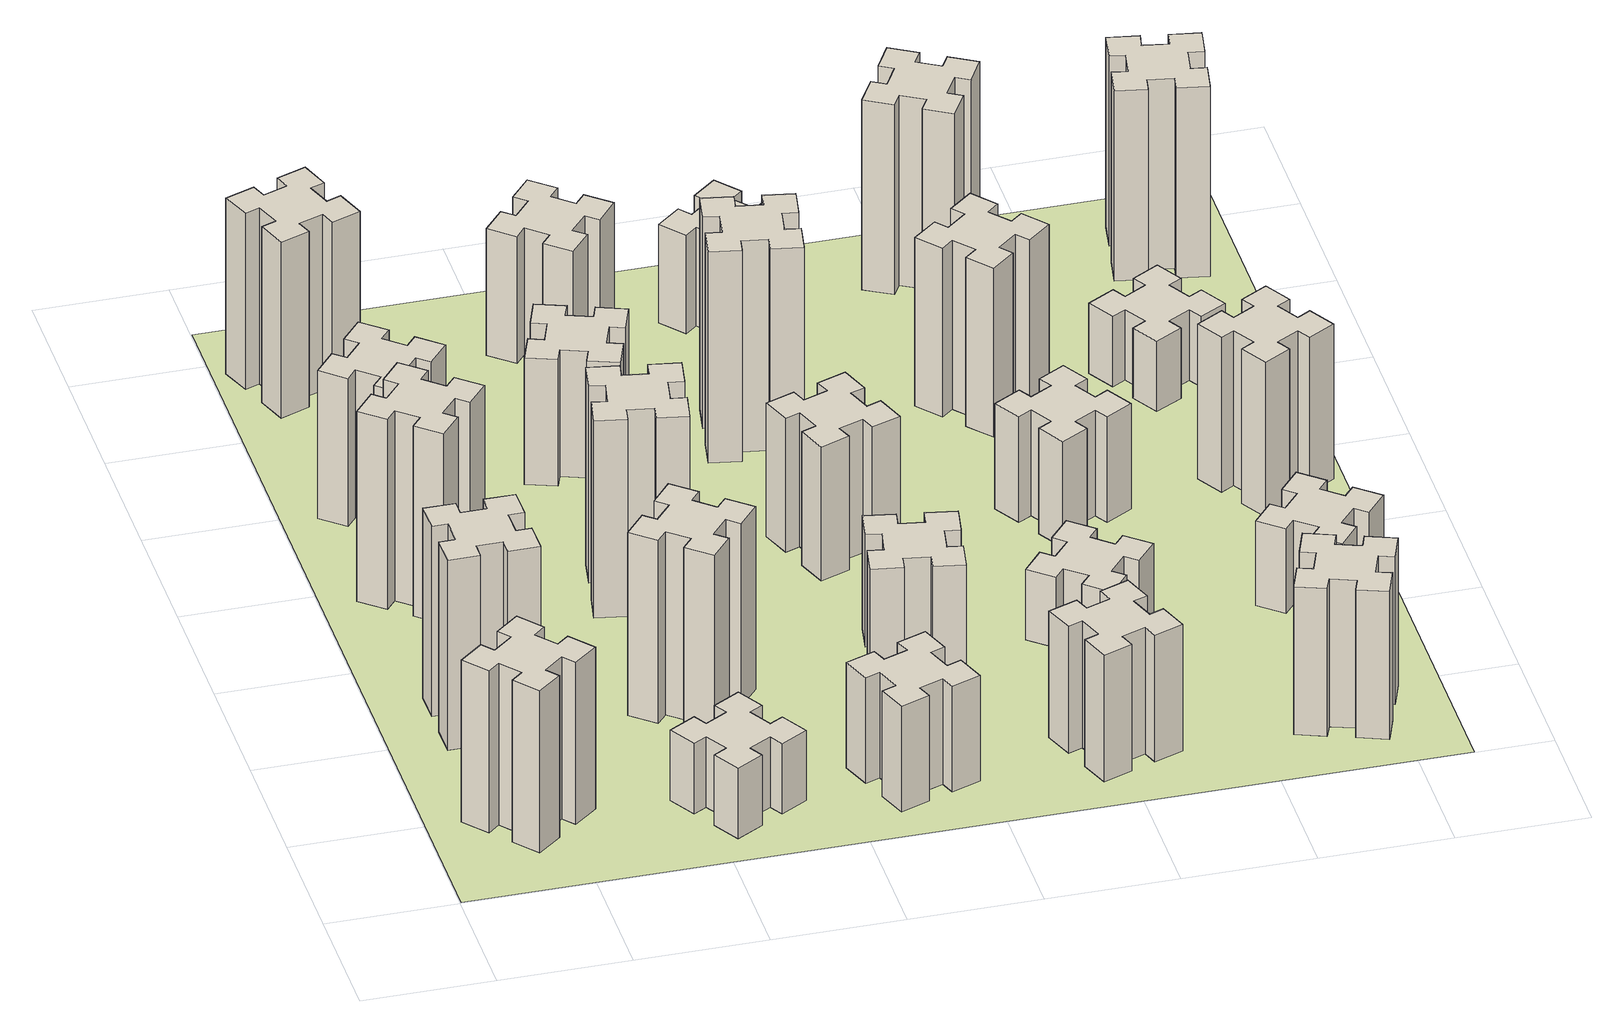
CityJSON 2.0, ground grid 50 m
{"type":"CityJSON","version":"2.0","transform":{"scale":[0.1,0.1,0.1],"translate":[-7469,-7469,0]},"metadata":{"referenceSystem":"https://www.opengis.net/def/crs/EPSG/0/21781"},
"CityObjects":{
"building1":{"type":"Building","attributes":{"class":"1000","function":"1000","usage":"1000","yearOfConstruction":2016,"roofType":"1000","measuredHeight":69,"storeysAboveGround":30,"storeysBelowGround":0},"geometry":[{"type":"Solid","lod":"1","boundaries":[[[[0,1,2,3,4,5,6,7,8,9,10,11,12,13,14,15,16,17,18,19]],[[17,16,20,21]],[[16,15,22,20]],[[15,14,23,22]],[[14,13,24,23]],[[13,12,25,24]],[[12,11,26,25]],[[11,10,27,26]],[[10,9,28,27]],[[9,8,29,28]],[[8,7,30,29]],[[7,6,31,30]],[[6,5,32,31]],[[5,4,33,32]],[[4,3,34,33]],[[3,2,35,34]],[[2,1,36,35]],[[1,0,37,36]],[[0,19,38,37]],[[19,18,39,38]],[[18,17,21,39]],[[24,25,26,27,28,29,30,31,32,33,34,35,36,37,38,39,21,20,22,23]]]]}]},
"building2":{"type":"Building","attributes":{"class":"1000","function":"1000","usage":"1000","yearOfConstruction":2016,"roofType":"1000","measuredHeight":81,"storeysAboveGround":30,"storeysBelowGround":0},"geometry":[{"type":"Solid","lod":"1","boundaries":[[[[40,41,42,43,44,45,46,47,48,49,50,51,52,53,54,55,56,57,58,59]],[[57,56,60,61]],[[56,55,62,60]],[[55,54,63,62]],[[54,53,64,63]],[[53,52,65,64]],[[52,51,66,65]],[[51,50,67,66]],[[50,49,68,67]],[[49,48,69,68]],[[48,47,70,69]],[[47,46,71,70]],[[46,45,72,71]],[[45,44,73,72]],[[44,43,74,73]],[[43,42,75,74]],[[42,41,76,75]],[[41,40,77,76]],[[40,59,78,77]],[[59,58,79,78]],[[58,57,61,79]],[[64,65,66,67,68,69,70,71,72,73,74,75,76,77,78,79,61,60,62,63]]]]}]},
"building3":{"type":"Building","attributes":{"class":"1000","function":"1000","usage":"1000","yearOfConstruction":2016,"roofType":"1000","measuredHeight":81,"storeysAboveGround":30,"storeysBelowGround":0},"geometry":[{"type":"Solid","lod":"1","boundaries":[[[[80,81,82,83,84,85,86,87,88,89,90,91,92,93,94,95,96,97,98,99]],[[97,96,100,101]],[[96,95,102,100]],[[95,94,103,102]],[[94,93,104,103]],[[93,92,105,104]],[[92,91,106,105]],[[91,90,107,106]],[[90,89,108,107]],[[89,88,109,108]],[[88,87,110,109]],[[87,86,111,110]],[[86,85,112,111]],[[85,84,113,112]],[[84,83,114,113]],[[83,82,115,114]],[[82,81,116,115]],[[81,80,117,116]],[[80,99,118,117]],[[99,98,119,118]],[[98,97,101,119]],[[104,105,106,107,108,109,110,111,112,113,114,115,116,117,118,119,101,100,102,103]]]]}]},
"building4":{"type":"Building","attributes":{"class":"1000","function":"1000","usage":"1000","yearOfConstruction":2016,"roofType":"1000","measuredHeight":63,"storeysAboveGround":30,"storeysBelowGround":0},"geometry":[{"type":"Solid","lod":"1","boundaries":[[[[120,121,122,123,124,125,126,127,128,129,130,131,132,133,134,135,136,137,138,139]],[[137,136,140,141]],[[136,135,142,140]],[[135,134,143,142]],[[134,133,144,143]],[[133,132,145,144]],[[132,131,146,145]],[[131,130,147,146]],[[130,129,148,147]],[[129,128,149,148]],[[128,127,150,149]],[[127,126,151,150]],[[126,125,152,151]],[[125,124,153,152]],[[124,123,154,153]],[[123,122,155,154]],[[122,121,156,155]],[[121,120,157,156]],[[120,139,158,157]],[[139,138,159,158]],[[138,137,141,159]],[[144,145,146,147,148,149,150,151,152,153,154,155,156,157,158,159,141,140,142,143]]]]}]},
"building5":{"type":"Building","attributes":{"class":"1000","function":"1000","usage":"1000","yearOfConstruction":2016,"roofType":"1000","measuredHeight":30,"storeysAboveGround":30,"storeysBelowGround":0},"geometry":[{"type":"Solid","lod":"1","boundaries":[[[[160,161,162,163,164,165,166,167,168,169,170,171,172,173,174,175,176,177,178,179]],[[177,176,180,181]],[[176,175,182,180]],[[175,174,183,182]],[[174,173,184,183]],[[173,172,185,184]],[[172,171,186,185]],[[171,170,187,186]],[[170,169,188,187]],[[169,168,189,188]],[[168,167,190,189]],[[167,166,191,190]],[[166,165,192,191]],[[165,164,193,192]],[[164,163,194,193]],[[163,162,195,194]],[[162,161,196,195]],[[161,160,197,196]],[[160,179,198,197]],[[179,178,199,198]],[[178,177,181,199]],[[184,185,186,187,188,189,190,191,192,193,194,195,196,197,198,199,181,180,182,183]]]]}]},
"building6":{"type":"Building","attributes":{"class":"1000","function":"1000","usage":"1000","yearOfConstruction":2016,"roofType":"1000","measuredHeight":75,"storeysAboveGround":30,"storeysBelowGround":0},"geometry":[{"type":"Solid","lod":"1","boundaries":[[[[200,201,202,203,204,205,206,207,208,209,210,211,212,213,214,215,216,217,218,219]],[[217,216,220,221]],[[216,215,222,220]],[[215,214,223,222]],[[214,213,224,223]],[[213,212,225,224]],[[212,211,226,225]],[[211,210,227,226]],[[210,209,228,227]],[[209,208,229,228]],[[208,207,230,229]],[[207,206,231,230]],[[206,205,232,231]],[[205,204,233,232]],[[204,203,234,233]],[[203,202,235,234]],[[202,201,236,235]],[[201,200,237,236]],[[200,219,238,237]],[[219,218,239,238]],[[218,217,221,239]],[[224,225,226,227,228,229,230,231,232,233,234,235,236,237,238,239,221,220,222,223]]]]}]},
"building7":{"type":"Building","attributes":{"class":"1000","function":"1000","usage":"1000","yearOfConstruction":2016,"roofType":"1000","measuredHeight":78,"storeysAboveGround":30,"storeysBelowGround":0},"geometry":[{"type":"Solid","lod":"1","boundaries":[[[[240,241,242,243,244,245,246,247,248,249,250,251,252,253,254,255,256,257,258,259]],[[257,256,260,261]],[[256,255,262,260]],[[255,254,263,262]],[[254,253,264,263]],[[253,252,265,264]],[[252,251,266,265]],[[251,250,267,266]],[[250,249,268,267]],[[249,248,269,268]],[[248,247,270,269]],[[247,246,271,270]],[[246,245,272,271]],[[245,244,273,272]],[[244,243,274,273]],[[243,242,275,274]],[[242,241,276,275]],[[241,240,277,276]],[[240,259,278,277]],[[259,258,279,278]],[[258,257,261,279]],[[264,265,266,267,268,269,270,271,272,273,274,275,276,277,278,279,261,260,262,263]]]]}]},
"building8":{"type":"Building","attributes":{"class":"1000","function":"1000","usage":"1000","yearOfConstruction":2016,"roofType":"1000","measuredHeight":84,"storeysAboveGround":30,"storeysBelowGround":0},"geometry":[{"type":"Solid","lod":"1","boundaries":[[[[280,281,282,283,284,285,286,287,288,289,290,291,292,293,294,295,296,297,298,299]],[[297,296,300,301]],[[296,295,302,300]],[[295,294,303,302]],[[294,293,304,303]],[[293,292,305,304]],[[292,291,306,305]],[[291,290,307,306]],[[290,289,308,307]],[[289,288,309,308]],[[288,287,310,309]],[[287,286,311,310]],[[286,285,312,311]],[[285,284,313,312]],[[284,283,314,313]],[[283,282,315,314]],[[282,281,316,315]],[[281,280,317,316]],[[280,299,318,317]],[[299,298,319,318]],[[298,297,301,319]],[[304,305,306,307,308,309,310,311,312,313,314,315,316,317,318,319,301,300,302,303]]]]}]},
"building9":{"type":"Building","attributes":{"class":"1000","function":"1000","usage":"1000","yearOfConstruction":2016,"roofType":"1000","measuredHeight":45,"storeysAboveGround":30,"storeysBelowGround":0},"geometry":[{"type":"Solid","lod":"1","boundaries":[[[[320,321,322,323,324,325,326,327,328,329,330,331,332,333,334,335,336,337,338,339]],[[337,336,340,341]],[[336,335,342,340]],[[335,334,343,342]],[[334,333,344,343]],[[333,332,345,344]],[[332,331,346,345]],[[331,330,347,346]],[[330,329,348,347]],[[329,328,349,348]],[[328,327,350,349]],[[327,326,351,350]],[[326,325,352,351]],[[325,324,353,352]],[[324,323,354,353]],[[323,322,355,354]],[[322,321,356,355]],[[321,320,357,356]],[[320,339,358,357]],[[339,338,359,358]],[[338,337,341,359]],[[344,345,346,347,348,349,350,351,352,353,354,355,356,357,358,359,341,340,342,343]]]]}]},
"building10":{"type":"Building","attributes":{"class":"1000","function":"1000","usage":"1000","yearOfConstruction":2016,"roofType":"1000","measuredHeight":54,"storeysAboveGround":30,"storeysBelowGround":0},"geometry":[{"type":"Solid","lod":"1","boundaries":[[[[360,361,362,363,364,365,366,367,368,369,370,371,372,373,374,375,376,377,378,379]],[[377,376,380,381]],[[376,375,382,380]],[[375,374,383,382]],[[374,373,384,383]],[[373,372,385,384]],[[372,371,386,385]],[[371,370,387,386]],[[370,369,388,387]],[[369,368,389,388]],[[368,367,390,389]],[[367,366,391,390]],[[366,365,392,391]],[[365,364,393,392]],[[364,363,394,393]],[[363,362,395,394]],[[362,361,396,395]],[[361,360,397,396]],[[360,379,398,397]],[[379,378,399,398]],[[378,377,381,399]],[[384,385,386,387,388,389,390,391,392,393,394,395,396,397,398,399,381,380,382,383]]]]}]},
"building11":{"type":"Building","attributes":{"class":"1000","function":"1000","usage":"1000","yearOfConstruction":2016,"roofType":"1000","measuredHeight":54,"storeysAboveGround":30,"storeysBelowGround":0},"geometry":[{"type":"Solid","lod":"1","boundaries":[[[[400,401,402,403,404,405,406,407,408,409,410,411,412,413,414,415,416,417,418,419]],[[417,416,420,421]],[[416,415,422,420]],[[415,414,423,422]],[[414,413,424,423]],[[413,412,425,424]],[[412,411,426,425]],[[411,410,427,426]],[[410,409,428,427]],[[409,408,429,428]],[[408,407,430,429]],[[407,406,431,430]],[[406,405,432,431]],[[405,404,433,432]],[[404,403,434,433]],[[403,402,435,434]],[[402,401,436,435]],[[401,400,437,436]],[[400,419,438,437]],[[419,418,439,438]],[[418,417,421,439]],[[424,425,426,427,428,429,430,431,432,433,434,435,436,437,438,439,421,420,422,423]]]]}]},
"building12":{"type":"Building","attributes":{"class":"1000","function":"1000","usage":"1000","yearOfConstruction":2016,"roofType":"1000","measuredHeight":48,"storeysAboveGround":30,"storeysBelowGround":0},"geometry":[{"type":"Solid","lod":"1","boundaries":[[[[440,441,442,443,444,445,446,447,448,449,450,451,452,453,454,455,456,457,458,459]],[[457,456,460,461]],[[456,455,462,460]],[[455,454,463,462]],[[454,453,464,463]],[[453,452,465,464]],[[452,451,466,465]],[[451,450,467,466]],[[450,449,468,467]],[[449,448,469,468]],[[448,447,470,469]],[[447,446,471,470]],[[446,445,472,471]],[[445,444,473,472]],[[444,443,474,473]],[[443,442,475,474]],[[442,441,476,475]],[[441,440,477,476]],[[440,459,478,477]],[[459,458,479,478]],[[458,457,461,479]],[[464,465,466,467,468,469,470,471,472,473,474,475,476,477,478,479,461,460,462,463]]]]}]},
"building13":{"type":"Building","attributes":{"class":"1000","function":"1000","usage":"1000","yearOfConstruction":2016,"roofType":"1000","measuredHeight":57,"storeysAboveGround":30,"storeysBelowGround":0},"geometry":[{"type":"Solid","lod":"1","boundaries":[[[[480,481,482,483,484,485,486,487,488,489,490,491,492,493,494,495,496,497,498,499]],[[497,496,500,501]],[[496,495,502,500]],[[495,494,503,502]],[[494,493,504,503]],[[493,492,505,504]],[[492,491,506,505]],[[491,490,507,506]],[[490,489,508,507]],[[489,488,509,508]],[[488,487,510,509]],[[487,486,511,510]],[[486,485,512,511]],[[485,484,513,512]],[[484,483,514,513]],[[483,482,515,514]],[[482,481,516,515]],[[481,480,517,516]],[[480,499,518,517]],[[499,498,519,518]],[[498,497,501,519]],[[504,505,506,507,508,509,510,511,512,513,514,515,516,517,518,519,501,500,502,503]]]]}]},
"building14":{"type":"Building","attributes":{"class":"1000","function":"1000","usage":"1000","yearOfConstruction":2016,"roofType":"1000","measuredHeight":90,"storeysAboveGround":30,"storeysBelowGround":0},"geometry":[{"type":"Solid","lod":"1","boundaries":[[[[520,521,522,523,524,525,526,527,528,529,530,531,532,533,534,535,536,537,538,539]],[[537,536,540,541]],[[536,535,542,540]],[[535,534,543,542]],[[534,533,544,543]],[[533,532,545,544]],[[532,531,546,545]],[[531,530,547,546]],[[530,529,548,547]],[[529,528,549,548]],[[528,527,550,549]],[[527,526,551,550]],[[526,525,552,551]],[[525,524,553,552]],[[524,523,554,553]],[[523,522,555,554]],[[522,521,556,555]],[[521,520,557,556]],[[520,539,558,557]],[[539,538,559,558]],[[538,537,541,559]],[[544,545,546,547,548,549,550,551,552,553,554,555,556,557,558,559,541,540,542,543]]]]}]},
"building15":{"type":"Building","attributes":{"class":"1000","function":"1000","usage":"1000","yearOfConstruction":2016,"roofType":"1000","measuredHeight":54,"storeysAboveGround":30,"storeysBelowGround":0},"geometry":[{"type":"Solid","lod":"1","boundaries":[[[[560,561,562,563,564,565,566,567,568,569,570,571,572,573,574,575,576,577,578,579]],[[577,576,580,581]],[[576,575,582,580]],[[575,574,583,582]],[[574,573,584,583]],[[573,572,585,584]],[[572,571,586,585]],[[571,570,587,586]],[[570,569,588,587]],[[569,568,589,588]],[[568,567,590,589]],[[567,566,591,590]],[[566,565,592,591]],[[565,564,593,592]],[[564,563,594,593]],[[563,562,595,594]],[[562,561,596,595]],[[561,560,597,596]],[[560,579,598,597]],[[579,578,599,598]],[[578,577,581,599]],[[584,585,586,587,588,589,590,591,592,593,594,595,596,597,598,599,581,580,582,583]]]]}]},
"building16":{"type":"Building","attributes":{"class":"1000","function":"1000","usage":"1000","yearOfConstruction":2016,"roofType":"1000","measuredHeight":42,"storeysAboveGround":30,"storeysBelowGround":0},"geometry":[{"type":"Solid","lod":"1","boundaries":[[[[600,601,602,603,604,605,606,607,608,609,610,611,612,613,614,615,616,617,618,619]],[[617,616,620,621]],[[616,615,622,620]],[[615,614,623,622]],[[614,613,624,623]],[[613,612,625,624]],[[612,611,626,625]],[[611,610,627,626]],[[610,609,628,627]],[[609,608,629,628]],[[608,607,630,629]],[[607,606,631,630]],[[606,605,632,631]],[[605,604,633,632]],[[604,603,634,633]],[[603,602,635,634]],[[602,601,636,635]],[[601,600,637,636]],[[600,619,638,637]],[[619,618,639,638]],[[618,617,621,639]],[[624,625,626,627,628,629,630,631,632,633,634,635,636,637,638,639,621,620,622,623]]]]}]},
"building17":{"type":"Building","attributes":{"class":"1000","function":"1000","usage":"1000","yearOfConstruction":2016,"roofType":"1000","measuredHeight":30,"storeysAboveGround":30,"storeysBelowGround":0},"geometry":[{"type":"Solid","lod":"1","boundaries":[[[[640,641,642,643,644,645,646,647,648,649,650,651,652,653,654,655,656,657,658,659]],[[657,656,660,661]],[[656,655,662,660]],[[655,654,663,662]],[[654,653,664,663]],[[653,652,665,664]],[[652,651,666,665]],[[651,650,667,666]],[[650,649,668,667]],[[649,648,669,668]],[[648,647,670,669]],[[647,646,671,670]],[[646,645,672,671]],[[645,644,673,672]],[[644,643,674,673]],[[643,642,675,674]],[[642,641,676,675]],[[641,640,677,676]],[[640,659,678,677]],[[659,658,679,678]],[[658,657,661,679]],[[664,665,666,667,668,669,670,671,672,673,674,675,676,677,678,679,661,660,662,663]]]]}]},
"building18":{"type":"Building","attributes":{"class":"1000","function":"1000","usage":"1000","yearOfConstruction":2016,"roofType":"1000","measuredHeight":45,"storeysAboveGround":30,"storeysBelowGround":0},"geometry":[{"type":"Solid","lod":"1","boundaries":[[[[680,681,682,683,684,685,686,687,688,689,690,691,692,693,694,695,696,697,698,699]],[[697,696,700,701]],[[696,695,702,700]],[[695,694,703,702]],[[694,693,704,703]],[[693,692,705,704]],[[692,691,706,705]],[[691,690,707,706]],[[690,689,708,707]],[[689,688,709,708]],[[688,687,710,709]],[[687,686,711,710]],[[686,685,712,711]],[[685,684,713,712]],[[684,683,714,713]],[[683,682,715,714]],[[682,681,716,715]],[[681,680,717,716]],[[680,699,718,717]],[[699,698,719,718]],[[698,697,701,719]],[[704,705,706,707,708,709,710,711,712,713,714,715,716,717,718,719,701,700,702,703]]]]}]},
"building19":{"type":"Building","attributes":{"class":"1000","function":"1000","usage":"1000","yearOfConstruction":2016,"roofType":"1000","measuredHeight":72,"storeysAboveGround":30,"storeysBelowGround":0},"geometry":[{"type":"Solid","lod":"1","boundaries":[[[[720,721,722,723,724,725,726,727,728,729,730,731,732,733,734,735,736,737,738,739]],[[737,736,740,741]],[[736,735,742,740]],[[735,734,743,742]],[[734,733,744,743]],[[733,732,745,744]],[[732,731,746,745]],[[731,730,747,746]],[[730,729,748,747]],[[729,728,749,748]],[[728,727,750,749]],[[727,726,751,750]],[[726,725,752,751]],[[725,724,753,752]],[[724,723,754,753]],[[723,722,755,754]],[[722,721,756,755]],[[721,720,757,756]],[[720,739,758,757]],[[739,738,759,758]],[[738,737,741,759]],[[744,745,746,747,748,749,750,751,752,753,754,755,756,757,758,759,741,740,742,743]]]]}]},
"building20":{"type":"Building","attributes":{"class":"1000","function":"1000","usage":"1000","yearOfConstruction":2016,"roofType":"1000","measuredHeight":63,"storeysAboveGround":30,"storeysBelowGround":0},"geometry":[{"type":"Solid","lod":"1","boundaries":[[[[760,761,762,763,764,765,766,767,768,769,770,771,772,773,774,775,776,777,778,779]],[[777,776,780,781]],[[776,775,782,780]],[[775,774,783,782]],[[774,773,784,783]],[[773,772,785,784]],[[772,771,786,785]],[[771,770,787,786]],[[770,769,788,787]],[[769,768,789,788]],[[768,767,790,789]],[[767,766,791,790]],[[766,765,792,791]],[[765,764,793,792]],[[764,763,794,793]],[[763,762,795,794]],[[762,761,796,795]],[[761,760,797,796]],[[760,779,798,797]],[[779,778,799,798]],[[778,777,781,799]],[[784,785,786,787,788,789,790,791,792,793,794,795,796,797,798,799,781,780,782,783]]]]}]},
"building21":{"type":"Building","attributes":{"class":"1000","function":"1000","usage":"1000","yearOfConstruction":2016,"roofType":"1000","measuredHeight":81,"storeysAboveGround":30,"storeysBelowGround":0},"geometry":[{"type":"Solid","lod":"1","boundaries":[[[[800,801,802,803,804,805,806,807,808,809,810,811,812,813,814,815,816,817,818,819]],[[817,816,820,821]],[[816,815,822,820]],[[815,814,823,822]],[[814,813,824,823]],[[813,812,825,824]],[[812,811,826,825]],[[811,810,827,826]],[[810,809,828,827]],[[809,808,829,828]],[[808,807,830,829]],[[807,806,831,830]],[[806,805,832,831]],[[805,804,833,832]],[[804,803,834,833]],[[803,802,835,834]],[[802,801,836,835]],[[801,800,837,836]],[[800,819,838,837]],[[819,818,839,838]],[[818,817,821,839]],[[824,825,826,827,828,829,830,831,832,833,834,835,836,837,838,839,821,820,822,823]]]]}]},
"building22":{"type":"Building","attributes":{"class":"1000","function":"1000","usage":"1000","yearOfConstruction":2016,"roofType":"1000","measuredHeight":36,"storeysAboveGround":30,"storeysBelowGround":0},"geometry":[{"type":"Solid","lod":"1","boundaries":[[[[840,841,842,843,844,845,846,847,848,849,850,851,852,853,854,855,856,857,858,859]],[[857,856,860,861]],[[856,855,862,860]],[[855,854,863,862]],[[854,853,864,863]],[[853,852,865,864]],[[852,851,866,865]],[[851,850,867,866]],[[850,849,868,867]],[[849,848,869,868]],[[848,847,870,869]],[[847,846,871,870]],[[846,845,872,871]],[[845,844,873,872]],[[844,843,874,873]],[[843,842,875,874]],[[842,841,876,875]],[[841,840,877,876]],[[840,859,878,877]],[[859,858,879,878]],[[858,857,861,879]],[[864,865,866,867,868,869,870,871,872,873,874,875,876,877,878,879,861,860,862,863]]]]}]},
"building23":{"type":"Building","attributes":{"class":"1000","function":"1000","usage":"1000","yearOfConstruction":2016,"roofType":"1000","measuredHeight":66,"storeysAboveGround":30,"storeysBelowGround":0},"geometry":[{"type":"Solid","lod":"1","boundaries":[[[[880,881,882,883,884,885,886,887,888,889,890,891,892,893,894,895,896,897,898,899]],[[897,896,900,901]],[[896,895,902,900]],[[895,894,903,902]],[[894,893,904,903]],[[893,892,905,904]],[[892,891,906,905]],[[891,890,907,906]],[[890,889,908,907]],[[889,888,909,908]],[[888,887,910,909]],[[887,886,911,910]],[[886,885,912,911]],[[885,884,913,912]],[[884,883,914,913]],[[883,882,915,914]],[[882,881,916,915]],[[881,880,917,916]],[[880,899,918,917]],[[899,898,919,918]],[[898,897,901,919]],[[904,905,906,907,908,909,910,911,912,913,914,915,916,917,918,919,901,900,902,903]]]]}]},
"building24":{"type":"Building","attributes":{"class":"1000","function":"1000","usage":"1000","yearOfConstruction":2016,"roofType":"1000","measuredHeight":30,"storeysAboveGround":30,"storeysBelowGround":0},"geometry":[{"type":"Solid","lod":"1","boundaries":[[[[920,921,922,923,924,925,926,927,928,929,930,931,932,933,934,935,936,937,938,939]],[[937,936,940,941]],[[936,935,942,940]],[[935,934,943,942]],[[934,933,944,943]],[[933,932,945,944]],[[932,931,946,945]],[[931,930,947,946]],[[930,929,948,947]],[[929,928,949,948]],[[928,927,950,949]],[[927,926,951,950]],[[926,925,952,951]],[[925,924,953,952]],[[924,923,954,953]],[[923,922,955,954]],[[922,921,956,955]],[[921,920,957,956]],[[920,939,958,957]],[[939,938,959,958]],[[938,937,941,959]],[[944,945,946,947,948,949,950,951,952,953,954,955,956,957,958,959,941,940,942,943]]]]}]},
"building25":{"type":"Building","attributes":{"class":"1000","function":"1000","usage":"1000","yearOfConstruction":2016,"roofType":"1000","measuredHeight":81,"storeysAboveGround":30,"storeysBelowGround":0},"geometry":[{"type":"Solid","lod":"1","boundaries":[[[[960,961,962,963,964,965,966,967,968,969,970,971,972,973,974,975,976,977,978,979]],[[977,976,980,981]],[[976,975,982,980]],[[975,974,983,982]],[[974,973,984,983]],[[973,972,985,984]],[[972,971,986,985]],[[971,970,987,986]],[[970,969,988,987]],[[969,968,989,988]],[[968,967,990,989]],[[967,966,991,990]],[[966,965,992,991]],[[965,964,993,992]],[[964,963,994,993]],[[963,962,995,994]],[[962,961,996,995]],[[961,960,997,996]],[[960,979,998,997]],[[979,978,999,998]],[[978,977,981,999]],[[984,985,986,987,988,989,990,991,992,993,994,995,996,997,998,999,981,980,982,983]]]]}]},
"landuse1":{"type":"LandUse","attributes":{"name":"plot1","function":"1010"},"geometry":[{"type":"MultiSurface","lod":"1","boundaries":[[[1000,1001,1002,1003]]]}]}
},
"vertices":[
[343,592,0],[266,527,0],[228,573,0],[136,496,0],[213,404,0],[259,443,0],[323,366,0],[277,328,0],[354,236,0],[446,313,0],[408,359,0],[484,423,0],[523,377,0],[615,454,0],[538,546,0],[492,508,0],[427,584,0],[473,623,0],[396,715,0],[304,638,0],[427,584,690],[473,623,690],[492,508,690],[538,546,690],[615,454,690],[523,377,690],[484,423,690],[408,359,690],[446,313,690],[354,236,690],[277,328,690],[323,366,690],[259,443,690],[213,404,690],[136,496,690],[228,573,690],[266,527,690],[343,592,690],[304,638,690],[396,715,690],
[325,1005,0],[425,1005,0],[425,945,0],[545,945,0],[545,1065,0],[485,1065,0],[485,1165,0],[545,1165,0],[545,1285,0],[425,1285,0],[425,1225,0],[325,1225,0],[325,1285,0],[205,1285,0],[205,1165,0],[265,1165,0],[265,1065,0],[205,1065,0],[205,945,0],[325,945,0],[265,1065,810],[205,1065,810],[265,1165,810],[205,1165,810],[205,1285,810],[325,1285,810],[325,1225,810],[425,1225,810],[425,1285,810],[545,1285,810],[545,1165,810],[485,1165,810],[485,1065,810],[545,1065,810],[545,945,810],[425,945,810],[425,1005,810],[325,1005,810],[325,945,810],[205,945,810],
[427,1846,0],[492,1923,0],[538,1884,0],[615,1976,0],[523,2053,0],[484,2007,0],[408,2072,0],[446,2118,0],[354,2195,0],[277,2103,0],[323,2064,0],[259,1988,0],[213,2026,0],[136,1934,0],[228,1857,0],[266,1903,0],[343,1839,0],[304,1793,0],[396,1716,0],[473,1808,0],[343,1839,810],[304,1793,810],[266,1903,810],[228,1857,810],[136,1934,810],[213,2026,810],[259,1988,810],[323,2064,810],[277,2103,810],[354,2195,810],[446,2118,810],[408,2072,810],[484,2007,810],[523,2053,810],[615,1976,810],[538,1884,810],[492,1923,810],[427,1846,810],[473,1808,810],[396,1716,810],
[484,2547,0],[408,2612,0],[446,2658,0],[354,2735,0],[277,2643,0],[323,2604,0],[259,2528,0],[213,2566,0],[136,2474,0],[228,2397,0],[266,2443,0],[343,2379,0],[304,2333,0],[396,2256,0],[473,2348,0],[427,2386,0],[492,2463,0],[538,2424,0],[615,2516,0],[523,2593,0],[492,2463,630],[538,2424,630],[427,2386,630],[473,2348,630],[396,2256,630],[304,2333,630],[343,2379,630],[266,2443,630],[228,2397,630],[136,2474,630],[213,2566,630],[259,2528,630],[323,2604,630],[277,2643,630],[354,2735,630],[446,2658,630],[408,2612,630],[484,2547,630],[523,2593,630],[615,2516,630],
[1104,496,0],[1017,446,0],[987,498,0],[883,438,0],[943,334,0],[995,364,0],[1045,277,0],[993,247,0],[1053,143,0],[1157,203,0],[1127,255,0],[1214,305,0],[1244,253,0],[1348,313,0],[1288,417,0],[1236,387,0],[1186,474,0],[1238,504,0],[1178,608,0],[1074,548,0],[1186,474,300],[1238,504,300],[1236,387,300],[1288,417,300],[1348,313,300],[1244,253,300],[1214,305,300],[1127,255,300],[1157,203,300],[1053,143,300],[993,247,300],[1045,277,300],[995,364,300],[943,334,300],[883,438,300],[987,498,300],[1017,446,300],[1104,496,300],[1074,548,300],[1178,608,300],
[155,3345,0],[189,3251,0],[133,3230,0],[174,3117,0],[287,3159,0],[266,3215,0],[360,3249,0],[380,3193,0],[493,3234,0],[452,3347,0],[396,3326,0],[362,3420,0],[418,3440,0],[377,3553,0],[264,3512,0],[285,3456,0],[191,3422,0],[170,3478,0],[57,3437,0],[99,3324,0],[191,3422,750],[170,3478,750],[285,3456,750],[264,3512,750],[377,3553,750],[418,3440,750],[362,3420,750],[396,3326,750],[452,3347,750],[493,3234,750],[380,3193,750],[360,3249,750],[266,3215,750],[287,3159,750],[174,3117,750],[133,3230,750],[189,3251,750],[155,3345,750],[99,3324,750],[57,3437,750],
[1224,1067,0],[1148,1132,0],[1186,1178,0],[1094,1255,0],[1017,1163,0],[1063,1124,0],[999,1048,0],[953,1086,0],[876,994,0],[968,917,0],[1006,963,0],[1083,899,0],[1044,853,0],[1136,776,0],[1213,868,0],[1167,906,0],[1232,983,0],[1278,944,0],[1355,1036,0],[1263,1113,0],[1232,983,780],[1278,944,780],[1167,906,780],[1213,868,780],[1136,776,780],[1044,853,780],[1083,899,780],[1006,963,780],[968,917,780],[876,994,780],[953,1086,780],[999,1048,780],[1063,1124,780],[1017,1163,780],[1094,1255,780],[1186,1178,780],[1148,1132,780],[1224,1067,780],[1263,1113,780],[1355,1036,780],
[1047,1656,0],[1145,1638,0],[1135,1579,0],[1253,1558,0],[1274,1677,0],[1215,1687,0],[1232,1785,0],[1291,1775,0],[1312,1893,0],[1194,1914,0],[1184,1855,0],[1085,1872,0],[1096,1931,0],[977,1952,0],[957,1834,0],[1016,1824,0],[998,1725,0],[939,1736,0],[918,1617,0],[1037,1597,0],[998,1725,840],[939,1736,840],[1016,1824,840],[957,1834,840],[977,1952,840],[1096,1931,840],[1085,1872,840],[1184,1855,840],[1194,1914,840],[1312,1893,840],[1291,1775,840],[1232,1785,840],[1215,1687,840],[1274,1677,840],[1253,1558,840],[1135,1579,840],[1145,1638,840],[1047,1656,840],[1037,1597,840],[918,1617,840],
[1876,366,0],[1842,460,0],[1898,480,0],[1857,593,0],[1744,552,0],[1765,496,0],[1671,462,0],[1650,518,0],[1537,477,0],[1579,364,0],[1635,385,0],[1669,291,0],[1613,270,0],[1654,157,0],[1767,199,0],[1746,255,0],[1840,289,0],[1860,233,0],[1973,274,0],[1932,387,0],[1840,289,450],[1860,233,450],[1746,255,450],[1767,199,450],[1654,157,450],[1613,270,450],[1669,291,450],[1635,385,450],[1579,364,450],[1537,477,450],[1650,518,450],[1671,462,450],[1765,496,450],[1744,552,450],[1857,593,450],[1898,480,450],[1842,460,450],[1876,366,450],[1932,387,450],[1973,274,450],
[1029,2680,0],[995,2586,0],[939,2607,0],[897,2494,0],[1010,2453,0],[1031,2509,0],[1125,2475,0],[1104,2419,0],[1217,2377,0],[1258,2490,0],[1202,2511,0],[1236,2605,0],[1292,2584,0],[1333,2697,0],[1220,2738,0],[1200,2682,0],[1106,2716,0],[1127,2772,0],[1014,2813,0],[973,2700,0],[1106,2716,540],[1127,2772,540],[1200,2682,540],[1220,2738,540],[1333,2697,540],[1292,2584,540],[1236,2605,540],[1202,2511,540],[1258,2490,540],[1217,2377,540],[1104,2419,540],[1125,2475,540],[1031,2509,540],[1010,2453,540],[897,2494,540],[939,2607,540],[995,2586,540],[1029,2680,540],[973,2700,540],[1014,2813,540],
[1106,3283,0],[1183,3219,0],[1144,3173,0],[1236,3096,0],[1313,3188,0],[1267,3226,0],[1332,3303,0],[1378,3264,0],[1455,3356,0],[1363,3433,0],[1324,3387,0],[1248,3452,0],[1286,3498,0],[1194,3575,0],[1117,3483,0],[1163,3444,0],[1099,3368,0],[1053,3406,0],[976,3314,0],[1068,3237,0],[1099,3368,540],[1053,3406,540],[1163,3444,540],[1117,3483,540],[1194,3575,540],[1286,3498,540],[1248,3452,540],[1324,3387,540],[1363,3433,540],[1455,3356,540],[1378,3264,540],[1332,3303,540],[1267,3226,540],[1313,3188,540],[1236,3096,540],[1144,3173,540],[1183,3219,540],[1106,3283,540],[1068,3237,540],[976,3314,540],
[2055,1047,0],[2072,1145,0],[2131,1135,0],[2152,1253,0],[2034,1274,0],[2024,1215,0],[1925,1232,0],[1936,1291,0],[1817,1312,0],[1797,1194,0],[1856,1184,0],[1838,1085,0],[1779,1096,0],[1758,977,0],[1877,957,0],[1887,1016,0],[1985,998,0],[1975,939,0],[2093,918,0],[2114,1037,0],[1985,998,480],[1975,939,480],[1887,1016,480],[1877,957,480],[1758,977,480],[1779,1096,480],[1838,1085,480],[1856,1184,480],[1797,1194,480],[1817,1312,480],[1936,1291,480],[1925,1232,480],[2024,1215,480],[2034,1274,480],[2152,1253,480],[2131,1135,480],[2072,1145,480],[2055,1047,480],[2114,1037,480],[2093,918,480],
[1846,1735,0],[1940,1769,0],[1960,1713,0],[2073,1754,0],[2032,1867,0],[1976,1846,0],[1942,1940,0],[1998,1960,0],[1957,2073,0],[1844,2032,0],[1865,1976,0],[1771,1942,0],[1750,1998,0],[1637,1957,0],[1679,1844,0],[1735,1865,0],[1769,1771,0],[1713,1750,0],[1754,1637,0],[1867,1679,0],[1769,1771,570],[1713,1750,570],[1735,1865,570],[1679,1844,570],[1637,1957,570],[1750,1998,570],[1771,1942,570],[1865,1976,570],[1844,2032,570],[1957,2073,570],[1998,1960,570],[1942,1940,570],[1976,1846,570],[2032,1867,570],[2073,1754,570],[1960,1713,570],[1940,1769,570],[1846,1735,570],[1867,1679,570],[1754,1637,570],
[1855,2527,0],[1872,2625,0],[1931,2615,0],[1952,2733,0],[1834,2754,0],[1824,2695,0],[1725,2712,0],[1736,2771,0],[1617,2792,0],[1597,2674,0],[1656,2664,0],[1638,2565,0],[1579,2576,0],[1558,2457,0],[1677,2437,0],[1687,2496,0],[1785,2478,0],[1775,2419,0],[1893,2398,0],[1914,2517,0],[1785,2478,900],[1775,2419,900],[1687,2496,900],[1677,2437,900],[1558,2457,900],[1579,2576,900],[1638,2565,900],[1656,2664,900],[1597,2674,900],[1617,2792,900],[1736,2771,900],[1725,2712,900],[1824,2695,900],[1834,2754,900],[1952,2733,900],[1931,2615,900],[1872,2625,900],[1855,2527,900],[1914,2517,900],[1893,2398,900],
[2616,366,0],[2582,460,0],[2638,480,0],[2597,593,0],[2484,552,0],[2505,496,0],[2411,462,0],[2390,518,0],[2277,477,0],[2319,364,0],[2375,385,0],[2409,291,0],[2353,270,0],[2394,157,0],[2507,199,0],[2486,255,0],[2580,289,0],[2600,233,0],[2713,274,0],[2672,387,0],[2580,289,540],[2600,233,540],[2486,255,540],[2507,199,540],[2394,157,540],[2353,270,540],[2409,291,540],[2375,385,540],[2319,364,540],[2277,477,540],[2390,518,540],[2411,462,540],[2505,496,540],[2484,552,540],[2597,593,540],[2638,480,540],[2582,460,540],[2616,366,540],[2672,387,540],[2713,274,540],
[1972,3368,0],[1907,3444,0],[1953,3483,0],[1876,3575,0],[1784,3498,0],[1823,3452,0],[1746,3387,0],[1708,3433,0],[1616,3356,0],[1693,3264,0],[1739,3303,0],[1803,3226,0],[1757,3188,0],[1834,3096,0],[1926,3173,0],[1888,3219,0],[1964,3283,0],[2003,3237,0],[2095,3314,0],[2018,3406,0],[1964,3283,420],[2003,3237,420],[1888,3219,420],[1926,3173,420],[1834,3096,420],[1757,3188,420],[1803,3226,420],[1739,3303,420],[1693,3264,420],[1616,3356,420],[1708,3433,420],[1746,3387,420],[1823,3452,420],[1784,3498,420],[1876,3575,420],[1953,3483,420],[1907,3444,420],[1972,3368,420],[2018,3406,420],[2095,3314,420],
[2647,1006,0],[2712,1083,0],[2758,1044,0],[2835,1136,0],[2743,1213,0],[2704,1167,0],[2628,1232,0],[2666,1278,0],[2574,1355,0],[2497,1263,0],[2543,1224,0],[2479,1148,0],[2433,1186,0],[2356,1094,0],[2448,1017,0],[2486,1063,0],[2563,999,0],[2524,953,0],[2616,876,0],[2693,968,0],[2563,999,300],[2524,953,300],[2486,1063,300],[2448,1017,300],[2356,1094,300],[2433,1186,300],[2479,1148,300],[2543,1224,300],[2497,1263,300],[2574,1355,300],[2666,1278,300],[2628,1232,300],[2704,1167,300],[2743,1213,300],[2835,1136,300],[2758,1044,300],[2712,1083,300],[2647,1006,300],[2693,968,300],[2616,876,300],
[2575,1844,0],[2625,1757,0],[2573,1727,0],[2633,1623,0],[2737,1683,0],[2707,1735,0],[2794,1785,0],[2824,1733,0],[2928,1793,0],[2868,1897,0],[2816,1867,0],[2766,1954,0],[2818,1984,0],[2758,2088,0],[2654,2028,0],[2684,1976,0],[2597,1926,0],[2567,1978,0],[2463,1918,0],[2523,1814,0],[2597,1926,450],[2567,1978,450],[2684,1976,450],[2654,2028,450],[2758,2088,450],[2818,1984,450],[2766,1954,450],[2816,1867,450],[2868,1897,450],[2928,1793,450],[2824,1733,450],[2794,1785,450],[2707,1735,450],[2737,1683,450],[2633,1623,450],[2573,1727,450],[2625,1757,450],[2575,1844,450],[2523,1814,450],[2463,1918,450],
[2563,2712,0],[2486,2647,0],[2448,2693,0],[2356,2616,0],[2433,2524,0],[2479,2563,0],[2543,2486,0],[2497,2448,0],[2574,2356,0],[2666,2433,0],[2628,2479,0],[2704,2543,0],[2743,2497,0],[2835,2574,0],[2758,2666,0],[2712,2628,0],[2647,2704,0],[2693,2743,0],[2616,2835,0],[2524,2758,0],[2647,2704,720],[2693,2743,720],[2712,2628,720],[2758,2666,720],[2835,2574,720],[2743,2497,720],[2704,2543,720],[2628,2479,720],[2666,2433,720],[2574,2356,720],[2497,2448,720],[2543,2486,720],[2479,2563,720],[2433,2524,720],[2356,2616,720],[2448,2693,720],[2486,2647,720],[2563,2712,720],[2524,2758,720],[2616,2835,720],
[3422,291,0],[3456,385,0],[3512,364,0],[3553,477,0],[3440,518,0],[3420,462,0],[3326,496,0],[3347,552,0],[3234,593,0],[3193,480,0],[3249,460,0],[3215,366,0],[3159,387,0],[3117,274,0],[3230,233,0],[3251,289,0],[3345,255,0],[3324,199,0],[3437,157,0],[3478,270,0],[3345,255,630],[3324,199,630],[3251,289,630],[3230,233,630],[3117,274,630],[3159,387,630],[3215,366,630],[3249,460,630],[3193,480,630],[3234,593,630],[3347,552,630],[3326,496,630],[3420,462,630],[3440,518,630],[3553,477,630],[3512,364,630],[3456,385,630],[3422,291,630],[3478,270,630],[3437,157,630],
[2694,3506,0],[2607,3556,0],[2637,3608,0],[2533,3668,0],[2473,3564,0],[2525,3534,0],[2475,3447,0],[2423,3477,0],[2363,3373,0],[2467,3313,0],[2497,3365,0],[2584,3315,0],[2554,3263,0],[2658,3203,0],[2718,3307,0],[2666,3337,0],[2716,3424,0],[2768,3394,0],[2828,3498,0],[2724,3558,0],[2716,3424,810],[2768,3394,810],[2666,3337,810],[2718,3307,810],[2658,3203,810],[2554,3263,810],[2584,3315,810],[2497,3365,810],[2467,3313,810],[2363,3373,810],[2423,3477,810],[2475,3447,810],[2525,3534,810],[2473,3564,810],[2533,3668,810],[2637,3608,810],[2607,3556,810],[2694,3506,810],[2724,3558,810],[2828,3498,810],
[3487,1006,0],[3552,1083,0],[3598,1044,0],[3675,1136,0],[3583,1213,0],[3544,1167,0],[3468,1232,0],[3506,1278,0],[3414,1355,0],[3337,1263,0],[3383,1224,0],[3319,1148,0],[3273,1186,0],[3196,1094,0],[3288,1017,0],[3326,1063,0],[3403,999,0],[3364,953,0],[3456,876,0],[3533,968,0],[3403,999,360],[3364,953,360],[3326,1063,360],[3288,1017,360],[3196,1094,360],[3273,1186,360],[3319,1148,360],[3383,1224,360],[3337,1263,360],[3414,1355,360],[3506,1278,360],[3468,1232,360],[3544,1167,360],[3583,1213,360],[3675,1136,360],[3598,1044,360],[3552,1083,360],[3487,1006,360],[3533,968,360],[3456,876,360],
[3556,1867,0],[3506,1954,0],[3558,1984,0],[3498,2088,0],[3394,2028,0],[3424,1976,0],[3337,1926,0],[3307,1978,0],[3203,1918,0],[3263,1814,0],[3315,1844,0],[3365,1757,0],[3313,1727,0],[3373,1623,0],[3477,1683,0],[3447,1735,0],[3534,1785,0],[3564,1733,0],[3668,1793,0],[3608,1897,0],[3534,1785,660],[3564,1733,660],[3447,1735,660],[3477,1683,660],[3373,1623,660],[3313,1727,660],[3365,1757,660],[3315,1844,660],[3263,1814,660],[3203,1918,660],[3307,1978,660],[3337,1926,660],[3424,1976,660],[3394,2028,660],[3498,2088,660],[3558,1984,660],[3506,1954,660],[3556,1867,660],[3608,1897,660],[3668,1793,660],
[3247,2475,0],[3334,2525,0],[3364,2473,0],[3468,2533,0],[3408,2637,0],[3356,2607,0],[3306,2694,0],[3358,2724,0],[3298,2828,0],[3194,2768,0],[3224,2716,0],[3137,2666,0],[3107,2718,0],[3003,2658,0],[3063,2554,0],[3115,2584,0],[3165,2497,0],[3113,2467,0],[3173,2363,0],[3277,2423,0],[3165,2497,300],[3113,2467,300],[3115,2584,300],[3063,2554,300],[3003,2658,300],[3107,2718,300],[3137,2666,300],[3224,2716,300],[3194,2768,300],[3298,2828,300],[3358,2724,300],[3306,2694,300],[3356,2607,300],[3408,2637,300],[3468,2533,300],[3364,2473,300],[3334,2525,300],[3247,2475,300],[3277,2423,300],[3173,2363,300],
[3535,3267,0],[3552,3365,0],[3611,3355,0],[3632,3473,0],[3514,3494,0],[3504,3435,0],[3405,3452,0],[3416,3511,0],[3297,3532,0],[3277,3414,0],[3336,3404,0],[3318,3305,0],[3259,3316,0],[3238,3197,0],[3357,3177,0],[3367,3236,0],[3465,3218,0],[3455,3159,0],[3573,3138,0],[3594,3257,0],[3465,3218,810],[3455,3159,810],[3367,3236,810],[3357,3177,810],[3238,3197,810],[3259,3316,810],[3318,3305,810],[3336,3404,810],[3277,3414,810],[3297,3532,810],[3416,3511,810],[3405,3452,810],[3504,3435,810],[3514,3494,810],[3632,3473,810],[3611,3355,810],[3552,3365,810],[3535,3267,810],[3594,3257,810],[3573,3138,810],
[5,3705,0],[3705,3705,0],[3705,5,0],[5,5,0]
]}
